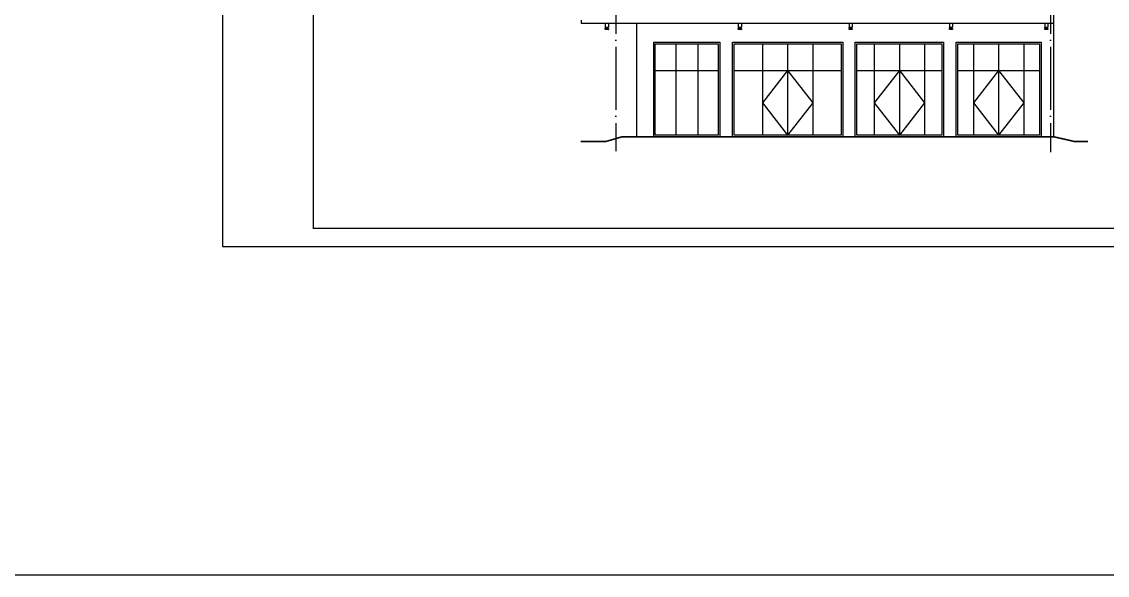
# Model space of a CAD drawing. Extents: x 522289 to 1051641, y 88514 to 354674.
# Drawn here: x 800137 to 834599, y 182139 to 199700 of the extents above; entities that cross this region are included whole.
import ezdxf

# ---------------------------------------------------------------- set-up
doc = ezdxf.new("R2010")
doc.units = 0
doc.header["$LTSCALE"] = 1000
doc.header["$MEASUREMENT"] = 0
doc.linetypes.add('DOTE', pattern=[2.42, 2, -0.2, 0.02, -0.2])
doc.layers.get('0').update_dxf_attribs({"linetype": 'CONTINUOUS'})
for name, color, linetype in [('_0', 7, 'CONTINUOUS'), ('DOTE', 1, 'DOTE'), ('P-图框', 7, 'CONTINUOUS'), ('PUB_TITLE', 4, 'CONTINUOUS')]:
    doc.layers.add(name, color=color, linetype=linetype)

# ---------------------------------------------------------------- blocks, each defined once
blk = doc.blocks.new('TQ1')
at = {"layer": 'P-图框'}
blk.add_lwpolyline([(804709, 185021), (846709, 185021), (846709, 214721), (804709, 214721)], close=True, dxfattribs=at)
at = {"layer": 'P-图框', "linetype": 'Continuous', "const_width": 40}
blk.add_lwpolyline([(807209, 185521), (846209, 185521), (846209, 214221), (807209, 214221)], close=True, dxfattribs=at)

msp = doc.modelspace()

# ---------------------------------------------------------------- linework, layer by layer
at = {"color": 34}
for p, q in [((818661, 199650), (818661, 199525)), ((818761, 199650), (818761, 199525)), ((822885, 199650), (822885, 199525)), ((822985, 199650), (822985, 199525)), ((826400, 199650), (826400, 199525)), ((826500, 199650), (826500, 199525)), ((829587, 199650), (829587, 199525)), ((829687, 199650), (829687, 199525)), ((832613, 199650), (832613, 199525)), ((832713, 199650), (832713, 199525))]:
    msp.add_line(p, q, dxfattribs=at)
for points in [[(818666, 199520), (818661, 199525)], [(818666, 199490), (818661, 199485)], [(818661, 199455), (818661, 199485)], [(818666, 199450), (818661, 199455)], [(818756, 199520), (818666, 199520)], [(818756, 199490), (818666, 199490)], [(818666, 199490), (818756, 199490)], [(818756, 199450), (818666, 199450)], [(818673, 199490), (818673, 199520)], [(818748, 199490), (818748, 199520)], [(818756, 199520), (818761, 199525)], [(818756, 199490), (818761, 199485)], [(818756, 199450), (818761, 199455)], [(818761, 199485), (818761, 199455)], [(822890, 199520), (822885, 199525)], [(822890, 199490), (822885, 199485)], [(822885, 199455), (822885, 199485)], [(822890, 199450), (822885, 199455)], [(822980, 199520), (822890, 199520)], [(822980, 199490), (822890, 199490)], [(822890, 199490), (822980, 199490)], [(822980, 199450), (822890, 199450)], [(822898, 199490), (822898, 199520)], [(822973, 199490), (822973, 199520)], [(822980, 199520), (822985, 199525)], [(822980, 199490), (822985, 199485)], [(822980, 199450), (822985, 199455)], [(822985, 199485), (822985, 199455)], [(826405, 199520), (826400, 199525)], [(826405, 199490), (826400, 199485)], [(826400, 199455), (826400, 199485)], [(826405, 199450), (826400, 199455)], [(826495, 199520), (826405, 199520)], [(826495, 199490), (826405, 199490)], [(826405, 199490), (826495, 199490)], [(826495, 199450), (826405, 199450)], [(826412, 199490), (826412, 199520)], [(826487, 199490), (826487, 199520)], [(826495, 199520), (826500, 199525)], [(826495, 199490), (826500, 199485)], [(826495, 199450), (826500, 199455)], [(826500, 199485), (826500, 199455)], [(829592, 199520), (829587, 199525)], [(829592, 199490), (829587, 199485)], [(829587, 199455), (829587, 199485)], [(829592, 199450), (829587, 199455)], [(829682, 199520), (829592, 199520)], [(829682, 199490), (829592, 199490)], [(829592, 199490), (829682, 199490)], [(829682, 199450), (829592, 199450)], [(829600, 199490), (829600, 199520)], [(829675, 199490), (829675, 199520)], [(829682, 199520), (829687, 199525)], [(829682, 199490), (829687, 199485)], [(829682, 199450), (829687, 199455)], [(829687, 199485), (829687, 199455)], [(832618, 199520), (832613, 199525)], [(832618, 199490), (832613, 199485)], [(832613, 199455), (832613, 199485)], [(832618, 199450), (832613, 199455)], [(832708, 199520), (832618, 199520)], [(832708, 199490), (832618, 199490)], [(832618, 199490), (832708, 199490)], [(832708, 199450), (832618, 199450)], [(832625, 199490), (832625, 199520)], [(832700, 199490), (832700, 199520)], [(832708, 199520), (832713, 199525)], [(832708, 199490), (832713, 199485)], [(832708, 199450), (832713, 199455)], [(832713, 199485), (832713, 199455)]]:
    msp.add_lwpolyline(points, dxfattribs=at)
at = {"layer": '_0'}
for points in [[(742335, 354674), (1051641, 354674), (1051641, 182139), (742335, 182139)], [(820200, 196050), (820200, 199050), (822300, 199050), (822300, 196050)], [(820250, 196100), (820250, 199000), (822250, 199000), (822250, 196100)], [(822700, 196050), (822700, 199050), (826200, 199050), (826200, 196050)], [(822750, 196100), (822750, 199000), (826150, 199000), (826150, 196100)], [(826600, 196050), (826600, 199050), (829400, 199050), (829400, 196050)], [(826650, 196100), (826650, 199000), (829350, 199000), (829350, 196100)], [(829800, 196050), (829800, 199050), (832500, 199050), (832500, 196050)], [(829850, 196100), (829850, 199000), (832450, 199000), (832450, 196100)]]:
    msp.add_lwpolyline(points, close=True, dxfattribs=at)
for points in [[(832900, 196050), (832900, 221550)], [(817898, 199750), (817898, 199650)], [(817898, 199650), (832900, 199650)], [(819650, 199650), (819650, 196050)], [(819650, 199000), (819650, 196100)], [(820900, 199000), (820900, 196100)], [(821600, 199000), (821600, 196100)], [(823650, 199000), (823650, 196100)], [(824450, 199000), (824450, 196100)], [(825250, 199000), (825250, 196100)], [(827200, 199000), (827200, 196100)], [(828000, 199000), (828000, 196100)], [(828800, 199000), (828800, 196100)], [(830350, 199000), (830350, 196100)], [(831150, 199000), (831150, 196100)], [(831950, 199000), (831950, 196100)], [(820250, 198154), (822250, 198154)], [(822750, 198154), (826150, 198154)], [(824450, 198154), (823650, 197127), (824450, 196100)], [(824450, 198154), (825250, 197127), (824450, 196100)], [(826650, 198154), (829350, 198154)], [(828000, 198154), (827200, 197127), (828000, 196100)], [(828000, 198154), (828800, 197127), (828000, 196100)], [(829850, 198154), (832450, 198154)], [(831150, 198154), (830350, 197127), (831150, 196100)], [(831150, 198154), (831950, 197127), (831150, 196100)]]:
    msp.add_lwpolyline(points, dxfattribs=at)
msp.add_lwpolyline([(817886, 195900, 50, 50, 0), (818677, 195900, 50, 50, 0), (819200, 196050, 50, 50, 0), (832900, 196050, 50, 50, 0), (833557, 195900, 50, 50, 0), (833990, 195900, 0, 0, 0)], format="xyseb", dxfattribs=at)
at = {"layer": 'DOTE', "linetype": 'DOTE'}
for points in [[(819000, 225520), (819000, 195593)], [(832800, 225520), (832800, 195559)]]:
    msp.add_lwpolyline(points, dxfattribs=at)
at = {"layer": 'PUB_TITLE'}
msp.add_lwpolyline([(806507, 192567), (855017, 192567), (855017, 226871), (806507, 226871)], close=True, dxfattribs=at)

# ---------------------------------------------------------------- block references
at = {"layer": 'P-图框', "xscale": 1.155, "yscale": 1.155, "zscale": 1.155}
msp.add_blockref('TQ1', (-122932, -21132), dxfattribs=at)

doc.saveas('drawing.dxf')
